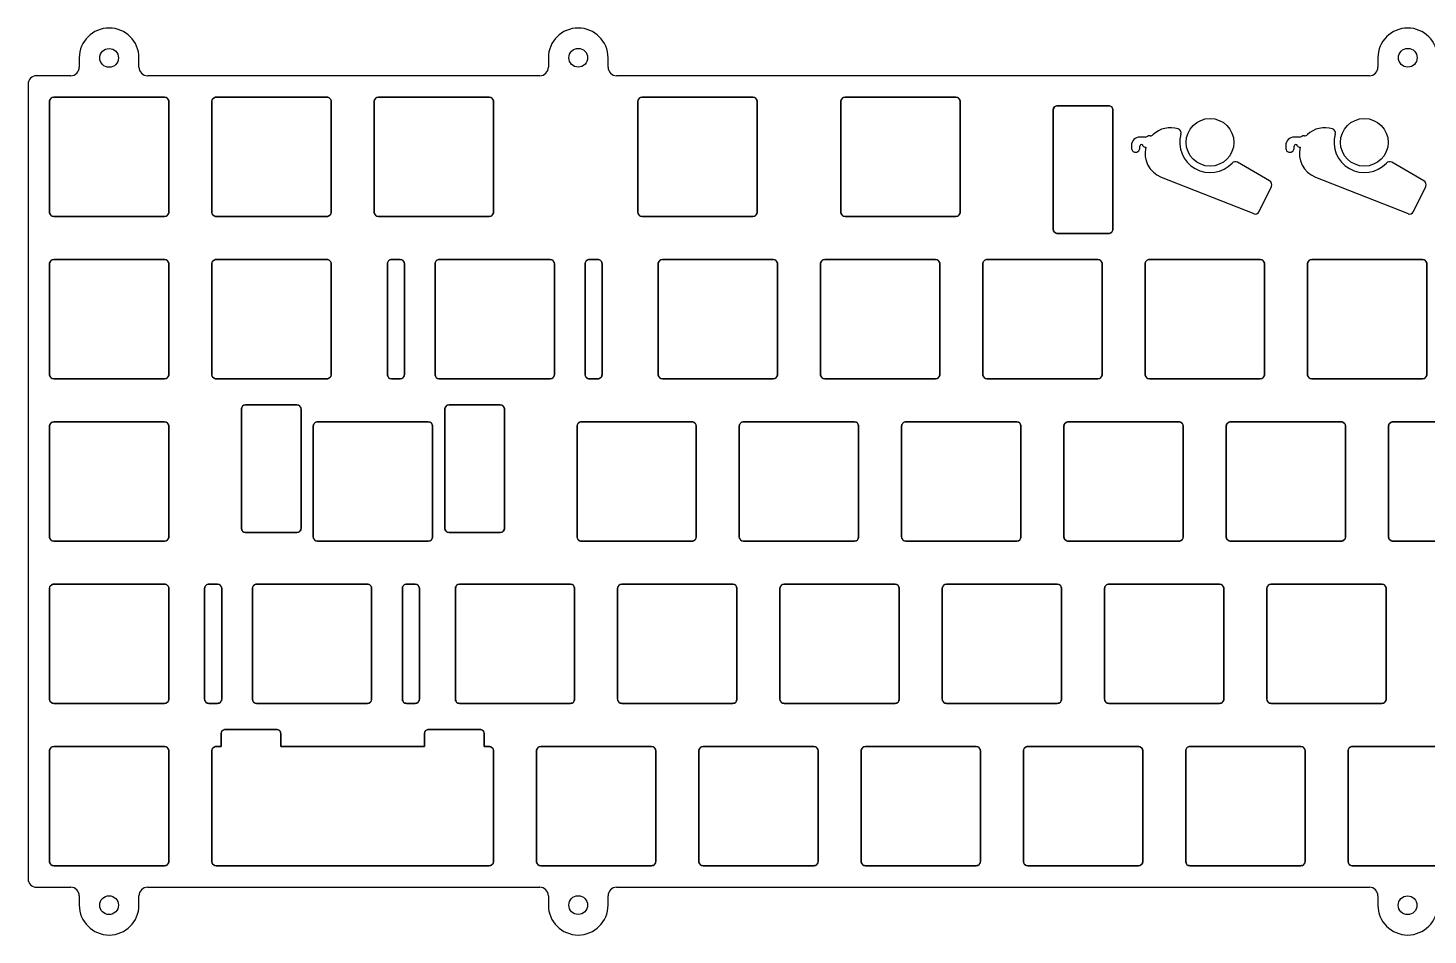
# Model space of a CAD drawing. Header units: millimetres. Extents: x -296 to 9, y 45 to 151.
# Drawn here: x -295.6 to -131.3, y 44.8 to 151.3 of the extents above; entities that cross this region are included whole.
import ezdxf

# ---------------------------------------------------------------- set-up
doc = ezdxf.new("R2010")
doc.units = ezdxf.units.MM
doc.layers.get('0').update_dxf_attribs({"linetype": 'CONTINUOUS'})

msp = doc.modelspace()

# ---------------------------------------------------------------- linework, layer by layer
for p, q in [((-289.59, 147.78), (-289.59, 146.68)), ((-289.59, 147.78), (-289.59, 146.68)), ((-282.59, 146.68), (-282.59, 147.78)), ((-282.59, 146.68), (-282.59, 147.78)), ((-234.54, 147.78), (-234.54, 146.68)), ((-234.54, 147.78), (-234.54, 146.68)), ((-227.54, 146.68), (-227.54, 147.78)), ((-227.54, 146.68), (-227.54, 147.78)), ((-137.19, 147.78), (-137.19, 146.68)), ((-137.19, 147.78), (-137.19, 146.68)), ((-295.61, 144.68), (-295.61, 51.43)), ((-295.61, 144.68), (-295.61, 51.43)), ((-290.59, 145.68), (-294.61, 145.68)), ((-290.59, 145.68), (-294.61, 145.68)), ((-235.54, 145.68), (-281.59, 145.68)), ((-235.54, 145.68), (-281.59, 145.68)), ((-138.19, 145.68), (-226.54, 145.68)), ((-138.19, 145.68), (-226.54, 145.68)), ((-279.59, 143.16), (-292.59, 143.16)), ((-273.54, 143.16), (-260.54, 143.16)), ((-241.49, 143.16), (-254.49, 143.16)), ((-210.53, 143.16), (-223.53, 143.16)), ((-186.72, 143.16), (-199.72, 143.16)), ((-293.09, 142.66), (-293.09, 129.66)), ((-279.09, 129.66), (-279.09, 142.66)), ((-274.04, 129.66), (-274.04, 142.66)), ((-260.04, 142.66), (-260.04, 129.66)), ((-254.99, 142.66), (-254.99, 129.66)), ((-240.99, 129.66), (-240.99, 142.66)), ((-224.03, 142.66), (-224.03, 129.66)), ((-210.03, 129.66), (-210.03, 142.66)), ((-200.22, 142.66), (-200.22, 129.66)), ((-186.22, 129.66), (-186.22, 142.66)), ((-175.28, 127.66), (-175.28, 141.66)), ((-174.78, 142.16), (-168.78, 142.16)), ((-168.28, 141.66), (-168.28, 127.66)), ((-164.5, 138.48), (-165.12, 138.48)), ((-164.5, 138.48), (-165.12, 138.48)), ((-164.22, 138.56), (-164.25, 138.55)), ((-164.22, 138.56), (-164.25, 138.55)), ((-163.91, 138.63), (-163.97, 138.63)), ((-163.91, 138.63), (-163.97, 138.63)), ((-146.39, 138.48), (-147.01, 138.48)), ((-146.39, 138.48), (-147.01, 138.48)), ((-146.11, 138.56), (-146.14, 138.55)), ((-146.11, 138.56), (-146.14, 138.55)), ((-145.8, 138.63), (-145.86, 138.63)), ((-145.8, 138.63), (-145.86, 138.63)), ((-166.12, 137.48), (-166.12, 137.28)), ((-166.12, 137.48), (-166.12, 137.28)), ((-165.12, 137.28), (-165.12, 137.43)), ((-165.12, 137.28), (-165.12, 137.43)), ((-148.01, 137.48), (-148.01, 137.28)), ((-148.01, 137.48), (-148.01, 137.28)), ((-147.01, 137.28), (-147.01, 137.43)), ((-147.01, 137.28), (-147.01, 137.43)), ((-149.89, 133.33), (-153.68, 135.52)), ((-149.89, 133.33), (-153.68, 135.52)), ((-131.78, 133.33), (-135.57, 135.52)), ((-131.78, 133.33), (-135.57, 135.52)), ((-162.62, 133.79), (-151.74, 129.49)), ((-162.62, 133.79), (-151.74, 129.49)), ((-144.51, 133.79), (-133.63, 129.49)), ((-144.51, 133.79), (-133.63, 129.49)), ((-151.11, 129.73), (-149.69, 132.68)), ((-151.11, 129.73), (-149.69, 132.68)), ((-133, 129.73), (-131.58, 132.68)), ((-133, 129.73), (-131.58, 132.68)), ((-292.59, 129.16), (-292.1, 129.16)), ((-292.1, 129.16), (-292.09, 129.16)), ((-292.09, 129.16), (-280.09, 129.16)), ((-280.09, 129.16), (-280.07, 129.16)), ((-280.07, 129.16), (-279.59, 129.16)), ((-273.05, 129.16), (-273.54, 129.16)), ((-273.04, 129.16), (-273.05, 129.16)), ((-261.04, 129.16), (-273.04, 129.16)), ((-261.02, 129.16), (-261.04, 129.16)), ((-260.54, 129.16), (-261.02, 129.16)), ((-254.49, 129.16), (-254, 129.16)), ((-254, 129.16), (-253.99, 129.16)), ((-253.99, 129.16), (-241.99, 129.16)), ((-241.99, 129.16), (-241.97, 129.16)), ((-241.97, 129.16), (-241.49, 129.16)), ((-223.53, 129.16), (-223.05, 129.16)), ((-223.05, 129.16), (-223.03, 129.16)), ((-223.03, 129.16), (-211.03, 129.16)), ((-211.03, 129.16), (-211.02, 129.16)), ((-211.02, 129.16), (-210.53, 129.16)), ((-199.72, 129.16), (-199.23, 129.16)), ((-199.23, 129.16), (-199.22, 129.16)), ((-199.22, 129.16), (-187.22, 129.16)), ((-187.22, 129.16), (-187.21, 129.16)), ((-187.21, 129.16), (-186.72, 129.16)), ((-174.3, 127.16), (-174.78, 127.16)), ((-174.28, 127.16), (-174.3, 127.16)), ((-169.28, 127.16), (-174.28, 127.16)), ((-169.27, 127.16), (-169.28, 127.16)), ((-168.78, 127.16), (-169.27, 127.16)), ((-293.09, 123.61), (-293.09, 110.61)), ((-279.59, 124.11), (-292.59, 124.11)), ((-279.09, 110.61), (-279.09, 123.61)), ((-274.04, 110.61), (-274.04, 123.61)), ((-273.54, 124.11), (-260.54, 124.11)), ((-260.04, 123.61), (-260.04, 110.61)), ((-253.44, 123.61), (-253.44, 110.61)), ((-251.94, 124.11), (-252.94, 124.11)), ((-251.44, 110.61), (-251.44, 123.61)), ((-247.84, 123.61), (-247.84, 110.61)), ((-234.34, 124.11), (-247.34, 124.11)), ((-233.84, 110.61), (-233.84, 123.61)), ((-230.24, 110.61), (-230.24, 123.61)), ((-229.74, 124.11), (-228.74, 124.11)), ((-228.24, 123.61), (-228.24, 110.61)), ((-221.65, 123.61), (-221.65, 110.61)), ((-208.15, 124.11), (-221.15, 124.11)), ((-207.65, 110.61), (-207.65, 123.61)), ((-202.6, 123.61), (-202.6, 110.61)), ((-189.1, 124.11), (-202.1, 124.11)), ((-188.6, 110.61), (-188.6, 123.61)), ((-183.55, 123.61), (-183.55, 110.61)), ((-170.05, 124.11), (-183.05, 124.11)), ((-169.55, 110.61), (-169.55, 123.61)), ((-164.5, 123.61), (-164.5, 110.61)), ((-151, 124.11), (-164, 124.11)), ((-150.5, 110.61), (-150.5, 123.61)), ((-145.45, 123.61), (-145.45, 110.61)), ((-131.95, 124.11), (-144.95, 124.11)), ((-131.45, 110.61), (-131.45, 123.61)), ((-292.59, 110.11), (-292.1, 110.11)), ((-292.1, 110.11), (-292.09, 110.11)), ((-292.09, 110.11), (-280.09, 110.11)), ((-280.09, 110.11), (-280.07, 110.11)), ((-280.07, 110.11), (-279.59, 110.11)), ((-273.05, 110.11), (-273.54, 110.11)), ((-273.04, 110.11), (-273.05, 110.11)), ((-261.04, 110.11), (-273.04, 110.11)), ((-261.02, 110.11), (-261.04, 110.11)), ((-260.54, 110.11), (-261.02, 110.11)), ((-252.94, 110.11), (-252.46, 110.11)), ((-252.46, 110.11), (-252.43, 110.11)), ((-252.43, 110.11), (-251.94, 110.11)), ((-247.34, 110.11), (-246.86, 110.11)), ((-246.86, 110.11), (-246.84, 110.11)), ((-246.84, 110.11), (-234.84, 110.11)), ((-234.84, 110.11), (-234.83, 110.11)), ((-234.83, 110.11), (-234.34, 110.11)), ((-229.26, 110.11), (-229.74, 110.11)), ((-229.23, 110.11), (-229.26, 110.11)), ((-228.74, 110.11), (-229.23, 110.11)), ((-221.15, 110.11), (-220.66, 110.11)), ((-220.66, 110.11), (-220.65, 110.11)), ((-220.65, 110.11), (-208.65, 110.11)), ((-208.65, 110.11), (-208.64, 110.11)), ((-208.64, 110.11), (-208.15, 110.11)), ((-202.1, 110.11), (-201.61, 110.11)), ((-201.61, 110.11), (-201.6, 110.11)), ((-201.6, 110.11), (-189.6, 110.11)), ((-189.6, 110.11), (-189.59, 110.11)), ((-189.59, 110.11), (-189.1, 110.11)), ((-183.05, 110.11), (-182.56, 110.11)), ((-182.56, 110.11), (-182.55, 110.11)), ((-182.55, 110.11), (-170.55, 110.11)), ((-170.55, 110.11), (-170.54, 110.11)), ((-170.54, 110.11), (-170.05, 110.11)), ((-164, 110.11), (-163.51, 110.11)), ((-163.51, 110.11), (-163.5, 110.11)), ((-163.5, 110.11), (-151.5, 110.11)), ((-151.5, 110.11), (-151.49, 110.11)), ((-151.49, 110.11), (-151, 110.11)), ((-144.95, 110.11), (-144.46, 110.11)), ((-144.46, 110.11), (-144.45, 110.11)), ((-144.45, 110.11), (-132.45, 110.11)), ((-132.45, 110.11), (-132.44, 110.11)), ((-132.44, 110.11), (-131.95, 110.11)), ((-264.07, 107.06), (-270.07, 107.06)), ((-240.19, 107.06), (-246.19, 107.06)), ((-270.57, 106.56), (-270.57, 92.56)), ((-263.57, 92.56), (-263.57, 106.56)), ((-246.69, 106.56), (-246.69, 92.56)), ((-239.69, 92.56), (-239.69, 106.56)), ((-293.09, 104.56), (-293.09, 91.56)), ((-279.59, 105.06), (-292.59, 105.06)), ((-279.09, 91.56), (-279.09, 104.56)), ((-262.13, 104.56), (-262.13, 91.56)), ((-248.63, 105.06), (-261.63, 105.06)), ((-248.13, 91.56), (-248.13, 104.56)), ((-231.18, 91.56), (-231.18, 104.56)), ((-230.68, 105.06), (-217.68, 105.06)), ((-217.18, 104.56), (-217.18, 91.56)), ((-212.13, 104.56), (-212.13, 91.56)), ((-198.63, 105.06), (-211.63, 105.06)), ((-198.13, 91.56), (-198.13, 104.56)), ((-193.08, 104.56), (-193.08, 91.56)), ((-179.58, 105.06), (-192.58, 105.06)), ((-179.08, 91.56), (-179.08, 104.56)), ((-174.03, 91.56), (-174.03, 104.56)), ((-173.53, 105.06), (-160.53, 105.06)), ((-160.03, 104.56), (-160.03, 91.56)), ((-154.98, 91.56), (-154.98, 104.56)), ((-154.48, 105.06), (-141.48, 105.06)), ((-140.98, 104.56), (-140.98, 91.56)), ((-135.93, 91.56), (-135.93, 104.56)), ((-135.43, 105.06), (-122.43, 105.06)), ((-270.07, 92.06), (-269.58, 92.06)), ((-269.58, 92.06), (-269.57, 92.06)), ((-269.57, 92.06), (-264.57, 92.06)), ((-264.57, 92.06), (-264.56, 92.06)), ((-264.56, 92.06), (-264.07, 92.06)), ((-246.19, 92.06), (-245.71, 92.06)), ((-245.71, 92.06), (-245.69, 92.06)), ((-245.69, 92.06), (-240.69, 92.06)), ((-240.69, 92.06), (-240.68, 92.06)), ((-240.68, 92.06), (-240.19, 92.06)), ((-292.59, 91.06), (-292.1, 91.06)), ((-292.1, 91.06), (-292.09, 91.06)), ((-292.09, 91.06), (-280.09, 91.06)), ((-280.09, 91.06), (-280.07, 91.06)), ((-280.07, 91.06), (-279.59, 91.06)), ((-261.63, 91.06), (-261.15, 91.06)), ((-261.15, 91.06), (-261.13, 91.06)), ((-261.13, 91.06), (-249.13, 91.06)), ((-249.13, 91.06), (-249.12, 91.06)), ((-249.12, 91.06), (-248.63, 91.06)), ((-230.19, 91.06), (-230.68, 91.06)), ((-230.18, 91.06), (-230.19, 91.06)), ((-218.18, 91.06), (-230.18, 91.06)), ((-218.16, 91.06), (-218.18, 91.06)), ((-217.68, 91.06), (-218.16, 91.06)), ((-211.63, 91.06), (-211.14, 91.06)), ((-211.14, 91.06), (-211.13, 91.06)), ((-211.13, 91.06), (-199.13, 91.06)), ((-199.13, 91.06), (-199.11, 91.06)), ((-199.11, 91.06), (-198.63, 91.06)), ((-192.58, 91.06), (-192.09, 91.06)), ((-192.09, 91.06), (-192.08, 91.06)), ((-192.08, 91.06), (-180.08, 91.06)), ((-180.08, 91.06), (-180.06, 91.06)), ((-180.06, 91.06), (-179.58, 91.06)), ((-173.04, 91.06), (-173.53, 91.06)), ((-173.03, 91.06), (-173.04, 91.06)), ((-161.03, 91.06), (-173.03, 91.06)), ((-161.01, 91.06), (-161.03, 91.06)), ((-160.53, 91.06), (-161.01, 91.06)), ((-153.99, 91.06), (-154.48, 91.06)), ((-153.98, 91.06), (-153.99, 91.06)), ((-141.98, 91.06), (-153.98, 91.06)), ((-141.96, 91.06), (-141.98, 91.06)), ((-141.48, 91.06), (-141.96, 91.06)), ((-134.94, 91.06), (-135.43, 91.06)), ((-134.93, 91.06), (-134.94, 91.06)), ((-122.93, 91.06), (-134.93, 91.06)), ((-293.09, 72.51), (-293.09, 85.51)), ((-292.59, 86.01), (-279.59, 86.01)), ((-279.09, 85.51), (-279.09, 72.51)), ((-274.88, 85.51), (-274.88, 72.51)), ((-273.38, 86.01), (-274.38, 86.01)), ((-272.88, 72.51), (-272.88, 85.51)), ((-269.28, 72.51), (-269.28, 85.51)), ((-268.78, 86.01), (-255.78, 86.01)), ((-255.28, 85.51), (-255.28, 72.51)), ((-251.68, 85.51), (-251.68, 72.51)), ((-250.18, 86.01), (-251.18, 86.01)), ((-249.68, 72.51), (-249.68, 85.51)), ((-245.46, 85.51), (-245.46, 72.51)), ((-231.96, 86.01), (-244.96, 86.01)), ((-231.46, 72.51), (-231.46, 85.51)), ((-226.41, 85.51), (-226.41, 72.51)), ((-212.91, 86.01), (-225.91, 86.01)), ((-212.41, 72.51), (-212.41, 85.51)), ((-207.36, 85.51), (-207.36, 72.51)), ((-193.86, 86.01), (-206.86, 86.01)), ((-193.36, 72.51), (-193.36, 85.51)), ((-188.31, 85.51), (-188.31, 72.51)), ((-174.81, 86.01), (-187.81, 86.01)), ((-174.31, 72.51), (-174.31, 85.51)), ((-169.26, 85.51), (-169.26, 72.51)), ((-155.76, 86.01), (-168.76, 86.01)), ((-155.26, 72.51), (-155.26, 85.51)), ((-150.21, 85.51), (-150.21, 72.51)), ((-136.71, 86.01), (-149.71, 86.01)), ((-136.21, 72.51), (-136.21, 85.51)), ((-292.1, 72.01), (-292.59, 72.01)), ((-292.09, 72.01), (-292.1, 72.01)), ((-280.09, 72.01), (-292.09, 72.01)), ((-280.07, 72.01), (-280.09, 72.01)), ((-279.59, 72.01), (-280.07, 72.01)), ((-274.38, 72.01), (-273.89, 72.01)), ((-273.89, 72.01), (-273.86, 72.01)), ((-273.86, 72.01), (-273.38, 72.01)), ((-268.29, 72.01), (-268.78, 72.01)), ((-268.28, 72.01), (-268.29, 72.01)), ((-256.28, 72.01), (-268.28, 72.01)), ((-256.26, 72.01), (-256.28, 72.01)), ((-255.78, 72.01), (-256.26, 72.01)), ((-251.18, 72.01), (-250.69, 72.01)), ((-250.69, 72.01), (-250.66, 72.01)), ((-250.66, 72.01), (-250.18, 72.01)), ((-244.96, 72.01), (-244.48, 72.01)), ((-244.48, 72.01), (-244.46, 72.01)), ((-244.46, 72.01), (-232.46, 72.01)), ((-232.46, 72.01), (-232.45, 72.01)), ((-232.45, 72.01), (-231.96, 72.01)), ((-225.91, 72.01), (-225.43, 72.01)), ((-225.43, 72.01), (-225.41, 72.01)), ((-225.41, 72.01), (-213.41, 72.01)), ((-213.41, 72.01), (-213.4, 72.01)), ((-213.4, 72.01), (-212.91, 72.01)), ((-206.86, 72.01), (-206.38, 72.01)), ((-206.38, 72.01), (-206.36, 72.01)), ((-206.36, 72.01), (-194.36, 72.01)), ((-194.36, 72.01), (-194.35, 72.01)), ((-194.35, 72.01), (-193.86, 72.01)), ((-187.81, 72.01), (-187.33, 72.01)), ((-187.33, 72.01), (-187.31, 72.01)), ((-187.31, 72.01), (-175.31, 72.01)), ((-175.31, 72.01), (-175.3, 72.01)), ((-175.3, 72.01), (-174.81, 72.01)), ((-168.76, 72.01), (-168.28, 72.01)), ((-168.28, 72.01), (-168.26, 72.01)), ((-168.26, 72.01), (-156.26, 72.01)), ((-156.26, 72.01), (-156.25, 72.01)), ((-156.25, 72.01), (-155.76, 72.01)), ((-149.71, 72.01), (-149.23, 72.01)), ((-149.23, 72.01), (-149.21, 72.01)), ((-149.21, 72.01), (-137.21, 72.01)), ((-137.21, 72.01), (-137.2, 72.01)), ((-137.2, 72.01), (-136.71, 72.01)), ((-272.95, 66.96), (-272.95, 68.46)), ((-272.45, 68.96), (-266.45, 68.96)), ((-265.95, 68.46), (-265.95, 66.96)), ((-249.08, 66.96), (-249.08, 68.46)), ((-248.58, 68.96), (-242.58, 68.96)), ((-242.08, 68.46), (-242.08, 66.96)), ((-293.09, 66.46), (-293.09, 53.46)), ((-279.59, 66.96), (-292.59, 66.96)), ((-279.09, 53.46), (-279.09, 66.46)), ((-274.04, 53.46), (-274.04, 66.46)), ((-273.54, 66.96), (-272.95, 66.96)), ((-265.95, 66.96), (-249.08, 66.96)), ((-242.08, 66.96), (-241.49, 66.96)), ((-240.99, 66.46), (-240.99, 53.46)), ((-235.94, 66.46), (-235.94, 53.46)), ((-222.44, 66.96), (-235.44, 66.96)), ((-221.94, 53.46), (-221.94, 66.46)), ((-216.89, 66.46), (-216.89, 53.46)), ((-203.39, 66.96), (-216.39, 66.96)), ((-202.89, 53.46), (-202.89, 66.46)), ((-197.84, 66.46), (-197.84, 53.46)), ((-184.34, 66.96), (-197.34, 66.96)), ((-183.84, 53.46), (-183.84, 66.46)), ((-178.79, 53.46), (-178.79, 66.46)), ((-178.29, 66.96), (-165.29, 66.96)), ((-164.79, 66.46), (-164.79, 53.46)), ((-159.74, 66.46), (-159.74, 53.46)), ((-146.24, 66.96), (-159.24, 66.96)), ((-145.74, 53.46), (-145.74, 66.46)), ((-140.69, 53.46), (-140.69, 66.46)), ((-140.19, 66.96), (-127.19, 66.96)), ((-292.59, 52.96), (-292.1, 52.96)), ((-292.1, 52.96), (-292.09, 52.96)), ((-292.09, 52.96), (-280.09, 52.96)), ((-280.09, 52.96), (-280.07, 52.96)), ((-280.07, 52.96), (-279.59, 52.96)), ((-273.05, 52.96), (-273.54, 52.96)), ((-273.04, 52.96), (-273.05, 52.96)), ((-241.99, 52.96), (-273.04, 52.96)), ((-241.97, 52.96), (-241.99, 52.96)), ((-241.49, 52.96), (-241.97, 52.96)), ((-235.44, 52.96), (-234.95, 52.96)), ((-234.95, 52.96), (-234.94, 52.96)), ((-234.94, 52.96), (-222.94, 52.96)), ((-222.94, 52.96), (-222.92, 52.96)), ((-222.92, 52.96), (-222.44, 52.96)), ((-216.39, 52.96), (-215.9, 52.96)), ((-215.9, 52.96), (-215.89, 52.96)), ((-215.89, 52.96), (-203.89, 52.96)), ((-203.89, 52.96), (-203.87, 52.96)), ((-203.87, 52.96), (-203.39, 52.96)), ((-197.34, 52.96), (-196.85, 52.96)), ((-196.85, 52.96), (-196.84, 52.96)), ((-196.84, 52.96), (-184.84, 52.96)), ((-184.84, 52.96), (-184.82, 52.96)), ((-184.82, 52.96), (-184.34, 52.96)), ((-177.8, 52.96), (-178.29, 52.96)), ((-177.79, 52.96), (-177.8, 52.96)), ((-165.79, 52.96), (-177.79, 52.96)), ((-165.77, 52.96), (-165.79, 52.96)), ((-165.29, 52.96), (-165.77, 52.96)), ((-159.24, 52.96), (-158.75, 52.96)), ((-158.75, 52.96), (-158.74, 52.96)), ((-158.74, 52.96), (-146.74, 52.96)), ((-146.74, 52.96), (-146.72, 52.96)), ((-146.72, 52.96), (-146.24, 52.96)), ((-139.7, 52.96), (-140.19, 52.96)), ((-139.69, 52.96), (-139.7, 52.96)), ((-127.69, 52.96), (-139.69, 52.96)), ((-294.61, 50.43), (-290.59, 50.43)), ((-294.61, 50.43), (-290.59, 50.43)), ((-289.59, 49.43), (-289.59, 48.33)), ((-289.59, 49.43), (-289.59, 48.33)), ((-282.59, 48.33), (-282.59, 49.43)), ((-282.59, 48.33), (-282.59, 49.43)), ((-281.59, 50.43), (-235.54, 50.43)), ((-281.59, 50.43), (-235.54, 50.43)), ((-234.54, 49.43), (-234.54, 48.33)), ((-234.54, 49.43), (-234.54, 48.33)), ((-227.54, 48.33), (-227.54, 49.43)), ((-227.54, 48.33), (-227.54, 49.43)), ((-226.54, 50.43), (-138.19, 50.43)), ((-226.54, 50.43), (-138.19, 50.43)), ((-137.19, 49.43), (-137.19, 48.33)), ((-137.19, 49.43), (-137.19, 48.33))]:
    msp.add_line(p, q)
for points in [[(-280.07, 129.16), (-280.09, 129.16), (-292.09, 129.16), (-292.1, 129.16), (-292.59, 129.16, -0.414214), (-293.09, 129.66), (-293.09, 142.66, -0.414214), (-292.59, 143.16), (-279.59, 143.16, -0.414214), (-279.09, 142.66), (-279.09, 129.66, -0.414214), (-279.59, 129.16)], [(-273.54, 129.16), (-273.05, 129.16), (-273.04, 129.16), (-261.04, 129.16), (-261.02, 129.16), (-260.54, 129.16, 0.414214), (-260.04, 129.66), (-260.04, 142.66, 0.414214), (-260.54, 143.16), (-273.54, 143.16, 0.414214), (-274.04, 142.66), (-274.04, 129.66, 0.414214)], [(-240.99, 129.66, -0.414214), (-241.49, 129.16), (-241.97, 129.16), (-241.99, 129.16), (-253.99, 129.16), (-254, 129.16), (-254.49, 129.16, -0.414214), (-254.99, 129.66), (-254.99, 142.66, -0.414214), (-254.49, 143.16), (-241.49, 143.16, -0.414214), (-240.99, 142.66)], [(-223.53, 129.16, -0.414214), (-224.03, 129.66), (-224.03, 142.66, -0.414214), (-223.53, 143.16), (-210.53, 143.16, -0.414214), (-210.03, 142.66), (-210.03, 129.66, -0.414214), (-210.53, 129.16), (-211.02, 129.16), (-211.03, 129.16), (-223.03, 129.16), (-223.05, 129.16)], [(-187.22, 129.16), (-199.22, 129.16), (-199.23, 129.16), (-199.72, 129.16, -0.414214), (-200.22, 129.66), (-200.22, 142.66, -0.414214), (-199.72, 143.16), (-186.72, 143.16, -0.414214), (-186.22, 142.66), (-186.22, 129.66, -0.414214), (-186.72, 129.16), (-187.21, 129.16)], [(-168.78, 127.16, 0.414214), (-168.28, 127.66), (-168.28, 141.66, 0.414214), (-168.78, 142.16), (-174.78, 142.16, 0.414214), (-175.28, 141.66), (-175.28, 127.66, 0.414214), (-174.78, 127.16), (-174.3, 127.16), (-174.28, 127.16), (-169.28, 127.16), (-169.27, 127.16)], [(-292.59, 124.11), (-279.59, 124.11, -0.414214), (-279.09, 123.61), (-279.09, 110.61, -0.414214), (-279.59, 110.11), (-280.07, 110.11), (-280.09, 110.11), (-292.09, 110.11), (-292.1, 110.11), (-292.59, 110.11, -0.414214), (-293.09, 110.61), (-293.09, 123.61, -0.414214)], [(-260.54, 124.11), (-273.54, 124.11, 0.414214), (-274.04, 123.61), (-274.04, 110.61, 0.414214), (-273.54, 110.11), (-273.05, 110.11), (-273.04, 110.11), (-261.04, 110.11), (-261.02, 110.11), (-260.54, 110.11, 0.414214), (-260.04, 110.61), (-260.04, 123.61, 0.414214)], [(-251.94, 110.11), (-252.43, 110.11), (-252.46, 110.11), (-252.94, 110.11, -0.414214), (-253.44, 110.61), (-253.44, 123.61, -0.414214), (-252.94, 124.11), (-251.94, 124.11, -0.414214), (-251.44, 123.61), (-251.44, 110.61, -0.414214)], [(-234.83, 110.11), (-234.84, 110.11), (-246.84, 110.11), (-246.86, 110.11), (-247.34, 110.11, -0.414214), (-247.84, 110.61), (-247.84, 123.61, -0.414214), (-247.34, 124.11), (-234.34, 124.11, -0.414214), (-233.84, 123.61), (-233.84, 110.61, -0.414214), (-234.34, 110.11)], [(-229.23, 110.11), (-228.74, 110.11, 0.414214), (-228.24, 110.61), (-228.24, 123.61, 0.414214), (-228.74, 124.11), (-229.74, 124.11, 0.414214), (-230.24, 123.61), (-230.24, 110.61, 0.414214), (-229.74, 110.11), (-229.26, 110.11)], [(-208.15, 110.11), (-208.64, 110.11), (-208.65, 110.11), (-220.65, 110.11), (-220.66, 110.11), (-221.15, 110.11, -0.414214), (-221.65, 110.61), (-221.65, 123.61, -0.414214), (-221.15, 124.11), (-208.15, 124.11, -0.414214), (-207.65, 123.61), (-207.65, 110.61, -0.414214)], [(-202.1, 124.11), (-189.1, 124.11, -0.414214), (-188.6, 123.61), (-188.6, 110.61, -0.414214), (-189.1, 110.11), (-189.59, 110.11), (-189.6, 110.11), (-201.6, 110.11), (-201.61, 110.11), (-202.1, 110.11, -0.414214), (-202.6, 110.61), (-202.6, 123.61, -0.414214)], [(-182.56, 110.11), (-183.05, 110.11, -0.414214), (-183.55, 110.61), (-183.55, 123.61, -0.414214), (-183.05, 124.11), (-170.05, 124.11, -0.414214), (-169.55, 123.61), (-169.55, 110.61, -0.414214), (-170.05, 110.11), (-170.54, 110.11), (-170.55, 110.11), (-182.55, 110.11)], [(-163.51, 110.11), (-164, 110.11, -0.414214), (-164.5, 110.61), (-164.5, 123.61, -0.414214), (-164, 124.11), (-151, 124.11, -0.414214), (-150.5, 123.61), (-150.5, 110.61, -0.414214), (-151, 110.11), (-151.49, 110.11), (-151.5, 110.11), (-163.5, 110.11)], [(-131.95, 124.11, -0.414214), (-131.45, 123.61), (-131.45, 110.61, -0.414214), (-131.95, 110.11), (-132.44, 110.11), (-132.45, 110.11), (-144.45, 110.11), (-144.46, 110.11), (-144.95, 110.11, -0.414214), (-145.45, 110.61), (-145.45, 123.61, -0.414214), (-144.95, 124.11)], [(-270.57, 106.56, -0.414214), (-270.07, 107.06), (-264.07, 107.06, -0.414214), (-263.57, 106.56), (-263.57, 92.56, -0.414214), (-264.07, 92.06), (-264.56, 92.06), (-264.57, 92.06), (-269.57, 92.06), (-269.58, 92.06), (-270.07, 92.06, -0.414214), (-270.57, 92.56)], [(-239.69, 92.56, -0.414214), (-240.19, 92.06), (-240.68, 92.06), (-240.69, 92.06), (-245.69, 92.06), (-245.71, 92.06), (-246.19, 92.06, -0.414214), (-246.69, 92.56), (-246.69, 106.56, -0.414214), (-246.19, 107.06), (-240.19, 107.06, -0.414214), (-239.69, 106.56)], [(-292.59, 105.06), (-279.59, 105.06, -0.414214), (-279.09, 104.56), (-279.09, 91.56, -0.414214), (-279.59, 91.06), (-280.07, 91.06), (-280.09, 91.06), (-292.09, 91.06), (-292.1, 91.06), (-292.59, 91.06, -0.414214), (-293.09, 91.56), (-293.09, 104.56, -0.414214)], [(-261.15, 91.06), (-261.63, 91.06, -0.414214), (-262.13, 91.56), (-262.13, 104.56, -0.414214), (-261.63, 105.06), (-248.63, 105.06, -0.414214), (-248.13, 104.56), (-248.13, 91.56, -0.414214), (-248.63, 91.06), (-249.12, 91.06), (-249.13, 91.06), (-261.13, 91.06)], [(-217.68, 91.06, 0.414214), (-217.18, 91.56), (-217.18, 104.56, 0.414214), (-217.68, 105.06), (-230.68, 105.06, 0.414214), (-231.18, 104.56), (-231.18, 91.56, 0.414214), (-230.68, 91.06), (-230.19, 91.06), (-230.18, 91.06), (-218.18, 91.06), (-218.16, 91.06)], [(-199.13, 91.06), (-211.13, 91.06), (-211.14, 91.06), (-211.63, 91.06, -0.414214), (-212.13, 91.56), (-212.13, 104.56, -0.414214), (-211.63, 105.06), (-198.63, 105.06, -0.414214), (-198.13, 104.56), (-198.13, 91.56, -0.414214), (-198.63, 91.06), (-199.11, 91.06)], [(-180.06, 91.06), (-180.08, 91.06), (-192.08, 91.06), (-192.09, 91.06), (-192.58, 91.06, -0.414214), (-193.08, 91.56), (-193.08, 104.56, -0.414214), (-192.58, 105.06), (-179.58, 105.06, -0.414214), (-179.08, 104.56), (-179.08, 91.56, -0.414214), (-179.58, 91.06)], [(-160.53, 105.06), (-173.53, 105.06, 0.414214), (-174.03, 104.56), (-174.03, 91.56, 0.414214), (-173.53, 91.06), (-173.04, 91.06), (-173.03, 91.06), (-161.03, 91.06), (-161.01, 91.06), (-160.53, 91.06, 0.414214), (-160.03, 91.56), (-160.03, 104.56, 0.414214)], [(-141.48, 105.06), (-154.48, 105.06, 0.414214), (-154.98, 104.56), (-154.98, 91.56, 0.414214), (-154.48, 91.06), (-153.99, 91.06), (-153.98, 91.06), (-141.98, 91.06), (-141.96, 91.06), (-141.48, 91.06, 0.414214), (-140.98, 91.56), (-140.98, 104.56, 0.414214)], [(-135.43, 105.06, 0.414214), (-135.93, 104.56), (-135.93, 91.56, 0.414214), (-135.43, 91.06), (-134.94, 91.06), (-134.93, 91.06), (-122.93, 91.06), (-122.91, 91.06), (-122.43, 91.06, 0.414214), (-121.93, 91.56), (-121.93, 104.56, 0.414214), (-122.43, 105.06)], [(-292.1, 72.01), (-292.09, 72.01), (-280.09, 72.01), (-280.07, 72.01), (-279.59, 72.01, 0.414214), (-279.09, 72.51), (-279.09, 85.51, 0.414214), (-279.59, 86.01), (-292.59, 86.01, 0.414214), (-293.09, 85.51), (-293.09, 72.51, 0.414214), (-292.59, 72.01)], [(-272.88, 85.51), (-272.88, 72.51, -0.414214), (-273.38, 72.01), (-273.86, 72.01), (-273.89, 72.01), (-274.38, 72.01, -0.414214), (-274.88, 72.51), (-274.88, 85.51, -0.414214), (-274.38, 86.01), (-273.38, 86.01, -0.414214)], [(-256.26, 72.01), (-255.78, 72.01, 0.414214), (-255.28, 72.51), (-255.28, 85.51, 0.414214), (-255.78, 86.01), (-268.78, 86.01, 0.414214), (-269.28, 85.51), (-269.28, 72.51, 0.414214), (-268.78, 72.01), (-268.29, 72.01), (-268.28, 72.01), (-256.28, 72.01)], [(-250.18, 86.01, -0.414214), (-249.68, 85.51), (-249.68, 72.51, -0.414214), (-250.18, 72.01), (-250.66, 72.01), (-250.69, 72.01), (-251.18, 72.01, -0.414214), (-251.68, 72.51), (-251.68, 85.51, -0.414214), (-251.18, 86.01)], [(-244.96, 72.01, -0.414214), (-245.46, 72.51), (-245.46, 85.51, -0.414214), (-244.96, 86.01), (-231.96, 86.01, -0.414214), (-231.46, 85.51), (-231.46, 72.51, -0.414214), (-231.96, 72.01), (-232.45, 72.01), (-232.46, 72.01), (-244.46, 72.01), (-244.48, 72.01)], [(-212.41, 72.51, -0.414214), (-212.91, 72.01), (-213.4, 72.01), (-213.41, 72.01), (-225.41, 72.01), (-225.43, 72.01), (-225.91, 72.01, -0.414214), (-226.41, 72.51), (-226.41, 85.51, -0.414214), (-225.91, 86.01), (-212.91, 86.01, -0.414214), (-212.41, 85.51)], [(-193.86, 72.01), (-194.35, 72.01), (-194.36, 72.01), (-206.36, 72.01), (-206.38, 72.01), (-206.86, 72.01, -0.414214), (-207.36, 72.51), (-207.36, 85.51, -0.414214), (-206.86, 86.01), (-193.86, 86.01, -0.414214), (-193.36, 85.51), (-193.36, 72.51, -0.414214)], [(-175.31, 72.01), (-187.31, 72.01), (-187.33, 72.01), (-187.81, 72.01, -0.414214), (-188.31, 72.51), (-188.31, 85.51, -0.414214), (-187.81, 86.01), (-174.81, 86.01, -0.414214), (-174.31, 85.51), (-174.31, 72.51, -0.414214), (-174.81, 72.01), (-175.3, 72.01)], [(-169.26, 72.51), (-169.26, 85.51, -0.414214), (-168.76, 86.01), (-155.76, 86.01, -0.414214), (-155.26, 85.51), (-155.26, 72.51, -0.414214), (-155.76, 72.01), (-156.25, 72.01), (-156.26, 72.01), (-168.26, 72.01), (-168.28, 72.01), (-168.76, 72.01, -0.414214)], [(-137.21, 72.01), (-149.21, 72.01), (-149.23, 72.01), (-149.71, 72.01, -0.414214), (-150.21, 72.51), (-150.21, 85.51, -0.414214), (-149.71, 86.01), (-136.71, 86.01, -0.414214), (-136.21, 85.51), (-136.21, 72.51, -0.414214), (-136.71, 72.01), (-137.2, 72.01)], [(-274.04, 66.46), (-274.04, 53.46, 0.414214), (-273.54, 52.96), (-273.05, 52.96), (-273.04, 52.96), (-241.99, 52.96), (-241.97, 52.96), (-241.49, 52.96, 0.414214), (-240.99, 53.46), (-240.99, 66.46, 0.414214), (-241.49, 66.96), (-242.08, 66.96), (-242.08, 68.46, 0.414214), (-242.58, 68.96), (-248.58, 68.96, 0.414214), (-249.08, 68.46), (-249.08, 66.96), (-265.95, 66.96), (-265.95, 68.46, 0.414214), (-266.45, 68.96), (-272.45, 68.96, 0.414214), (-272.95, 68.46), (-272.95, 66.96), (-273.54, 66.96, 0.414214)], [(-279.59, 52.96), (-280.07, 52.96), (-280.09, 52.96), (-292.09, 52.96), (-292.1, 52.96), (-292.59, 52.96, -0.414214), (-293.09, 53.46), (-293.09, 66.46, -0.414214), (-292.59, 66.96), (-279.59, 66.96, -0.414214), (-279.09, 66.46), (-279.09, 53.46, -0.414214)], [(-222.94, 52.96), (-234.94, 52.96), (-234.95, 52.96), (-235.44, 52.96, -0.414214), (-235.94, 53.46), (-235.94, 66.46, -0.414214), (-235.44, 66.96), (-222.44, 66.96, -0.414214), (-221.94, 66.46), (-221.94, 53.46, -0.414214), (-222.44, 52.96), (-222.92, 52.96)], [(-203.89, 52.96), (-215.89, 52.96), (-215.9, 52.96), (-216.39, 52.96, -0.414214), (-216.89, 53.46), (-216.89, 66.46, -0.414214), (-216.39, 66.96), (-203.39, 66.96, -0.414214), (-202.89, 66.46), (-202.89, 53.46, -0.414214), (-203.39, 52.96), (-203.87, 52.96)], [(-197.34, 52.96, -0.414214), (-197.84, 53.46), (-197.84, 66.46, -0.414214), (-197.34, 66.96), (-184.34, 66.96, -0.414214), (-183.84, 66.46), (-183.84, 53.46, -0.414214), (-184.34, 52.96), (-184.82, 52.96), (-184.84, 52.96), (-196.84, 52.96), (-196.85, 52.96)], [(-165.29, 66.96), (-178.29, 66.96, 0.414214), (-178.79, 66.46), (-178.79, 53.46, 0.414214), (-178.29, 52.96), (-177.8, 52.96), (-177.79, 52.96), (-165.79, 52.96), (-165.77, 52.96), (-165.29, 52.96, 0.414214), (-164.79, 53.46), (-164.79, 66.46, 0.414214)], [(-158.74, 52.96), (-158.75, 52.96), (-159.24, 52.96, -0.414214), (-159.74, 53.46), (-159.74, 66.46, -0.414214), (-159.24, 66.96), (-146.24, 66.96, -0.414214), (-145.74, 66.46), (-145.74, 53.46, -0.414214), (-146.24, 52.96), (-146.72, 52.96), (-146.74, 52.96)], [(-139.69, 52.96), (-127.69, 52.96), (-127.67, 52.96), (-127.19, 52.96, 0.414214), (-126.69, 53.46), (-126.69, 66.46, 0.414214), (-127.19, 66.96), (-140.19, 66.96, 0.414214), (-140.69, 66.46), (-140.69, 53.46, 0.414214), (-140.19, 52.96), (-139.7, 52.96)]]:
    msp.add_lwpolyline(points, format="xyb", close=True)
for centre, radius in [((-286.09, 147.77), 1.1), ((-286.09, 147.77), 1.1), ((-231.03, 147.79), 1.1), ((-231.03, 147.79), 1.1), ((-133.68, 147.79), 1.1), ((-133.68, 147.79), 1.1), ((-156.89, 137.86), 2.8), ((-156.89, 137.86), 2.8), ((-156.89, 137.86), 2.8), ((-156.89, 137.86), 2.8), ((-138.78, 137.86), 2.8), ((-138.78, 137.86), 2.8), ((-286.1, 48.33), 1.1), ((-286.1, 48.33), 1.1), ((-231.04, 48.34), 1.1), ((-231.04, 48.34), 1.1), ((-133.7, 48.32), 1.1), ((-133.7, 48.32), 1.1)]:
    msp.add_circle(centre, radius)
for centre, radius, start, end in [((-286.09, 147.78), 3.5, 0, 180), ((-286.09, 147.78), 3.5, 0, 180), ((-231.04, 147.78), 3.5, 0, 180), ((-231.04, 147.78), 3.5, 0, 180), ((-133.69, 147.78), 3.5, 0, 180), ((-133.69, 147.78), 3.5, 0, 180), ((-290.59, 146.68), 1, -90, 0), ((-290.59, 146.68), 1, -90, 0), ((-281.59, 146.68), 1, 180, 270), ((-281.59, 146.68), 1, 180, 270), ((-235.54, 146.68), 1, -90, 0), ((-235.54, 146.68), 1, -90, 0), ((-226.54, 146.68), 1, 180, 270), ((-226.54, 146.68), 1, 180, 270), ((-138.19, 146.68), 1, -90, 0), ((-138.19, 146.68), 1, -90, 0), ((-294.61, 144.68), 1, 90, 180), ((-294.61, 144.68), 1, 90, 180), ((-292.59, 142.66), 0.5, 90, 180), ((-279.59, 142.66), 0.5, 0.0001, 90.0001), ((-254.49, 142.66), 0.5, 90, 180), ((-241.49, 142.66), 0.5, 0.0001, 90.0001), ((-223.53, 142.66), 0.5, 90, 180), ((-210.53, 142.66), 0.5, 0, 90), ((-199.72, 142.66), 0.5, 90, 180), ((-186.72, 142.66), 0.5, 0.0001, 90.0001), ((-165.12, 137.48), 1, 90, 180), ((-165.12, 137.48), 1, 90, 180), ((-164.5, 138.98), 0.5, 270, 300), ((-164.5, 138.98), 0.5, 270, 300), ((-163.97, 138.13), 0.5, 90, 120), ((-163.97, 138.13), 0.5, 90, 120), ((-163.91, 139.13), 0.5, 270, 313.2331), ((-163.91, 139.13), 0.5, 270, 313.2331), ((-161.52, 136.58), 3, 72.9824, 133.2332), ((-161.52, 136.58), 3, 72.9824, 133.2332), ((-160.79, 138.97), 0.5, -15.9883, 72.9825), ((-160.79, 138.97), 0.5, -15.9883, 72.9825), ((-156.89, 137.86), 3.55, 164.0117, 316.9082), ((-156.89, 137.86), 3.55, 164.0117, 316.9082), ((-147.01, 137.48), 1, 90, 180), ((-147.01, 137.48), 1, 90, 180), ((-146.39, 138.98), 0.5, 270, 300), ((-146.39, 138.98), 0.5, 270, 300), ((-145.86, 138.13), 0.5, 90, 120), ((-145.86, 138.13), 0.5, 90, 120), ((-145.8, 139.13), 0.5, 269.9999, 313.2331), ((-145.8, 139.13), 0.5, 269.9999, 313.2331), ((-143.41, 136.58), 3, 72.9824, 133.2332), ((-143.41, 136.58), 3, 72.9824, 133.2332), ((-142.67, 138.97), 0.5, -15.9884, 72.9825), ((-142.67, 138.97), 0.5, -15.9884, 72.9825), ((-138.78, 137.86), 3.55, 164.0117, 316.9082), ((-138.78, 137.86), 3.55, 164.0117, 316.9082), ((-165.62, 137.21), 0.506, -188.4856, 8.4855), ((-165.62, 137.21), 0.506, -188.4856, 8.4855), ((-164.92, 137.43), 0.195, 11.0727, 179.9897), ((-164.92, 137.43), 0.195, 11.0727, 179.9897), ((-164.43, 137.62), 0.339, 207.1083, 269.1566), ((-164.43, 137.62), 0.339, 207.1083, 269.1566), ((-161.52, 136.58), 3, 166.53, 248.4054), ((-161.52, 136.58), 3, 166.53, 248.4054), ((-147.51, 137.21), 0.506, -188.4855, 8.4855), ((-147.51, 137.21), 0.506, -188.4855, 8.4855), ((-146.81, 137.43), 0.195, 11.0724, 179.9897), ((-146.81, 137.43), 0.195, 11.0724, 179.9897), ((-146.32, 137.62), 0.339, 207.1085, 269.1566), ((-146.32, 137.62), 0.339, 207.1085, 269.1566), ((-143.41, 136.58), 3, 166.53, 248.4054), ((-143.41, 136.58), 3, 166.53, 248.4054), ((-153.93, 135.09), 0.5, 59.9946, 136.9082), ((-153.93, 135.09), 0.5, 59.9946, 136.9082), ((-135.82, 135.09), 0.5, 59.9946, 136.9082), ((-135.82, 135.09), 0.5, 59.9946, 136.9082), ((-150.14, 132.9), 0.5, -25.8, 59.9946), ((-150.14, 132.9), 0.5, -25.8, 59.9946), ((-132.03, 132.9), 0.5, -25.8001, 59.9946), ((-132.03, 132.9), 0.5, -25.8001, 59.9946), ((-292.59, 129.66), 0.5, 180, 270), ((-279.59, 129.66), 0.5, -90, 0), ((-254.49, 129.66), 0.5, 180, 270), ((-241.49, 129.66), 0.5, -90, 0), ((-223.53, 129.66), 0.5, 180, 270), ((-210.53, 129.66), 0.5, -90, 0), ((-199.72, 129.66), 0.5, 180, 270), ((-186.72, 129.66), 0.5, -90, 0), ((-151.56, 129.95), 0.5, 248.4054, 334.2), ((-151.56, 129.95), 0.5, 248.4054, 334.2), ((-133.45, 129.95), 0.5, 248.4053, 334.2), ((-133.45, 129.95), 0.5, 248.4053, 334.2), ((-292.59, 123.61), 0.5, 90, 180), ((-279.59, 123.61), 0.5, -0.0001, 89.9999), ((-252.94, 123.61), 0.5, 90.0001, 180.0001), ((-251.94, 123.61), 0.5, -0.0001, 89.9999), ((-247.34, 123.61), 0.5, 90.0001, 180.0001), ((-234.34, 123.61), 0.5, -0.0001, 89.9999), ((-221.15, 123.61), 0.5, 90, 180), ((-208.15, 123.61), 0.5, -0.0001, 89.9999), ((-202.1, 123.61), 0.5, 90, 180), ((-189.1, 123.61), 0.5, -0.0001, 89.9999), ((-183.05, 123.61), 0.5, 90.0001, 180.0001), ((-170.05, 123.61), 0.5, -0.0001, 89.9999), ((-164, 123.61), 0.5, 90.0001, 180.0001), ((-151, 123.61), 0.5, 0, 90), ((-144.95, 123.61), 0.5, 90, 180), ((-131.95, 123.61), 0.5, 0, 90), ((-292.59, 110.61), 0.5, 179.9999, 269.9999), ((-279.59, 110.61), 0.5, -90, 0), ((-252.94, 110.61), 0.5, 179.9999, 269.9999), ((-251.94, 110.61), 0.5, -90, 0), ((-247.34, 110.61), 0.5, 180, 270), ((-234.34, 110.61), 0.5, -90, 0), ((-221.15, 110.61), 0.5, 179.9999, 269.9999), ((-208.15, 110.61), 0.5, -90, 0), ((-202.1, 110.61), 0.5, 179.9999, 269.9999), ((-189.1, 110.61), 0.5, 270, 360), ((-183.05, 110.61), 0.5, 179.9999, 269.9999), ((-170.05, 110.61), 0.5, 270, 360), ((-164, 110.61), 0.5, 179.9999, 269.9999), ((-151, 110.61), 0.5, 270, 360), ((-144.95, 110.61), 0.5, 180, 270), ((-131.95, 110.61), 0.5, 270, 360), ((-270.07, 106.56), 0.5, 90, 180), ((-264.07, 106.56), 0.5, 0, 90), ((-246.19, 106.56), 0.5, 90, 180), ((-240.19, 106.56), 0.5, 0, 90), ((-292.59, 104.56), 0.5, 90, 180), ((-279.59, 104.56), 0.5, 0, 90), ((-261.63, 104.56), 0.5, 90.0001, 180.0001), ((-248.63, 104.56), 0.5, 0, 90), ((-211.63, 104.56), 0.5, 90.0001, 180.0001), ((-198.63, 104.56), 0.5, 0, 90), ((-192.58, 104.56), 0.5, 90.0001, 180.0001), ((-179.58, 104.56), 0.5, 0, 90), ((-270.07, 92.56), 0.5, 179.9999, 269.9999), ((-264.07, 92.56), 0.5, -90, 0), ((-246.19, 92.56), 0.5, 179.9999, 269.9999), ((-240.19, 92.56), 0.5, 270, 360), ((-292.59, 91.56), 0.5, 180, 270), ((-279.59, 91.56), 0.5, -90, 0), ((-261.63, 91.56), 0.5, 180, 270), ((-248.63, 91.56), 0.5, 270, 360), ((-211.63, 91.56), 0.5, 180, 270), ((-198.63, 91.56), 0.5, -90, 0), ((-192.58, 91.56), 0.5, 180, 270), ((-179.58, 91.56), 0.5, 270, 360), ((-274.38, 85.51), 0.5, 90.0001, 180.0001), ((-273.38, 85.51), 0.5, -0.0001, 89.9999), ((-251.18, 85.51), 0.5, 90.0001, 180.0001), ((-250.18, 85.51), 0.5, -0.0001, 89.9999), ((-244.96, 85.51), 0.5, 90, 180), ((-231.96, 85.51), 0.5, 0, 90), ((-225.91, 85.51), 0.5, 90, 180), ((-212.91, 85.51), 0.5, 0, 90), ((-206.86, 85.51), 0.5, 90, 180), ((-193.86, 85.51), 0.5, -0.0001, 89.9999), ((-187.81, 85.51), 0.5, 90, 180), ((-174.81, 85.51), 0.5, -0.0001, 89.9999), ((-168.76, 85.51), 0.5, 90.0001, 180.0001), ((-155.76, 85.51), 0.5, -0.0001, 89.9999), ((-149.71, 85.51), 0.5, 90, 180), ((-136.71, 85.51), 0.5, 0, 90), ((-274.38, 72.51), 0.5, 180.0001, 270.0001), ((-273.38, 72.51), 0.5, 270, 360), ((-251.18, 72.51), 0.5, 180, 270), ((-250.18, 72.51), 0.5, -90, 0), ((-244.96, 72.51), 0.5, 180, 270), ((-231.96, 72.51), 0.5, -90, 0), ((-225.91, 72.51), 0.5, 180, 270), ((-212.91, 72.51), 0.5, -90, 0), ((-206.86, 72.51), 0.5, 180, 270), ((-193.86, 72.51), 0.5, -90, 0), ((-187.81, 72.51), 0.5, 180, 270), ((-174.81, 72.51), 0.5, -90, 0), ((-168.76, 72.51), 0.5, 180, 270), ((-155.76, 72.51), 0.5, 270, 360), ((-149.71, 72.51), 0.5, 180, 270), ((-136.71, 72.51), 0.5, 270, 360), ((-292.59, 66.46), 0.5, 90, 180), ((-279.59, 66.46), 0.5, 0, 90), ((-235.44, 66.46), 0.5, 90, 180), ((-222.44, 66.46), 0.5, 0, 90), ((-216.39, 66.46), 0.5, 90, 180), ((-203.39, 66.46), 0.5, 0, 90), ((-197.34, 66.46), 0.5, 90, 180), ((-184.34, 66.46), 0.5, 0, 90), ((-159.24, 66.46), 0.5, 90.0001, 180.0001), ((-146.24, 66.46), 0.5, 0.0001, 90.0001), ((-292.59, 53.46), 0.5, 179.9999, 269.9999), ((-279.59, 53.46), 0.5, -90, 0), ((-235.44, 53.46), 0.5, 179.9999, 269.9999), ((-222.44, 53.46), 0.5, 270, 360), ((-216.39, 53.46), 0.5, 179.9999, 269.9999), ((-203.39, 53.46), 0.5, -90, 0), ((-197.34, 53.46), 0.5, 179.9999, 269.9999), ((-184.34, 53.46), 0.5, -90, 0), ((-159.24, 53.46), 0.5, 179.9999, 269.9999), ((-146.24, 53.46), 0.5, -90, 0), ((-294.61, 51.43), 1, 180, 270), ((-294.61, 51.43), 1, 180, 270), ((-290.59, 49.43), 1, 0, 90), ((-290.59, 49.43), 1, 0, 90), ((-281.59, 49.43), 1, 90, 180), ((-281.59, 49.43), 1, 90, 180), ((-235.54, 49.43), 1, 0, 90), ((-235.54, 49.43), 1, 0, 90), ((-226.54, 49.43), 1, 90, 180), ((-226.54, 49.43), 1, 90, 180), ((-138.19, 49.43), 1, 0, 90), ((-138.19, 49.43), 1, 0, 90), ((-286.09, 48.33), 3.5, -180, 0), ((-286.09, 48.33), 3.5, -180, 0), ((-231.04, 48.33), 3.5, -180, 0), ((-231.04, 48.33), 3.5, -180, 0), ((-133.69, 48.33), 3.5, -180, 0), ((-133.69, 48.33), 3.5, -180, 0)]:
    msp.add_arc(centre, radius, start, end)
at = {"extrusion": (0, 0, -1)}
for centre, start, end in [((273.54, 142.66), 0, 90), ((260.54, 142.66), 89.9999, 179.9999), ((174.78, 141.66), 0, 90), ((168.78, 141.66), 90, 180), ((273.54, 129.66), 270, 360), ((260.54, 129.66), 180, 270), ((174.78, 127.66), -89.9999, 0.0001), ((168.78, 127.66), 180, 270), ((273.54, 123.61), 0, 90), ((260.54, 123.61), 90.0001, 180.0001), ((229.74, 123.61), 0, 90), ((228.74, 123.61), 90.0001, 180.0001), ((273.54, 110.61), -89.9999, 0.0001), ((260.54, 110.61), 180, 270), ((229.74, 110.61), -89.9999, 0.0001), ((228.74, 110.61), 180, 270), ((230.68, 104.56), -0.0001, 89.9999), ((217.68, 104.56), 90, 180), ((173.53, 104.56), -0.0001, 89.9999), ((160.53, 104.56), 90, 180), ((154.48, 104.56), -0.0001, 89.9999), ((141.48, 104.56), 90, 180), ((135.43, 104.56), 0, 90), ((230.68, 91.56), -90, 0), ((217.68, 91.56), 180, 270), ((173.53, 91.56), 270, 360), ((160.53, 91.56), 180, 270), ((154.48, 91.56), -90, 0), ((141.48, 91.56), 180, 270), ((135.43, 91.56), 269.9999, 359.9999), ((292.59, 85.51), 0, 90), ((279.59, 85.51), 90.0001, 180.0001), ((268.78, 85.51), -0.0001, 89.9999), ((255.78, 85.51), 90.0001, 180.0001), ((292.59, 72.51), -90, 0), ((279.59, 72.51), 180, 270), ((268.78, 72.51), 269.9999, 359.9999), ((255.78, 72.51), 180, 270), ((272.45, 68.46), 0, 90), ((266.45, 68.46), 89.9999, 179.9999), ((248.58, 68.46), 0, 90), ((242.58, 68.46), 90, 180), ((273.54, 66.46), 0, 90), ((241.49, 66.46), 90, 180), ((178.29, 66.46), -0.0001, 89.9999), ((165.29, 66.46), 90, 180), ((140.19, 66.46), 0, 90), ((273.54, 53.46), -89.9999, 0.0001), ((241.49, 53.46), 180, 270), ((178.29, 53.46), -89.9999, 0.0001), ((165.29, 53.46), 180, 270), ((140.19, 53.46), -89.9999, 0.0001)]:
    msp.add_arc(centre, 0.5, start, end, dxfattribs=at)

doc.saveas('drawing.dxf')
